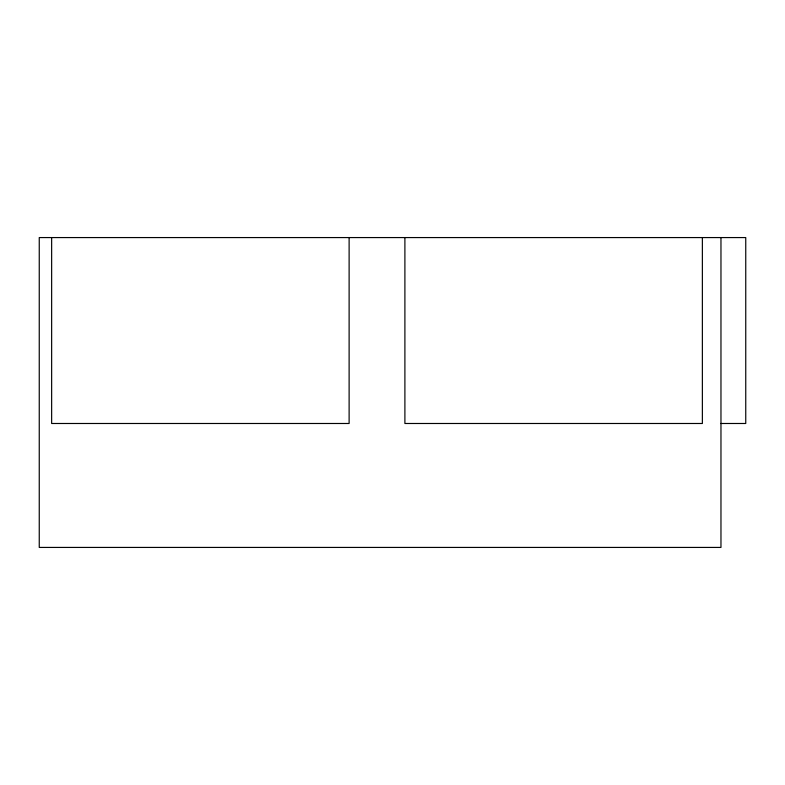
<?xml version="1.0" encoding="UTF-8"?>
<svg xmlns="http://www.w3.org/2000/svg" width="785" height="785" viewBox="0 0 785 785"><rect width="100%" height="100%" fill="white"/><g stroke="black" fill="none" stroke-linecap="round" stroke-linejoin="round"><path stroke-width="1.18" d="M720.964 423.488L745.75 423.488L745.75 237.57L39.25 237.57L39.25 547.43L720.964 547.43L720.964 237.57M702.369 237.57L702.369 423.488L404.893 423.488L404.893 237.57M349.119 237.57L349.119 423.488L51.643 423.488L51.643 237.57"/></g></svg>
